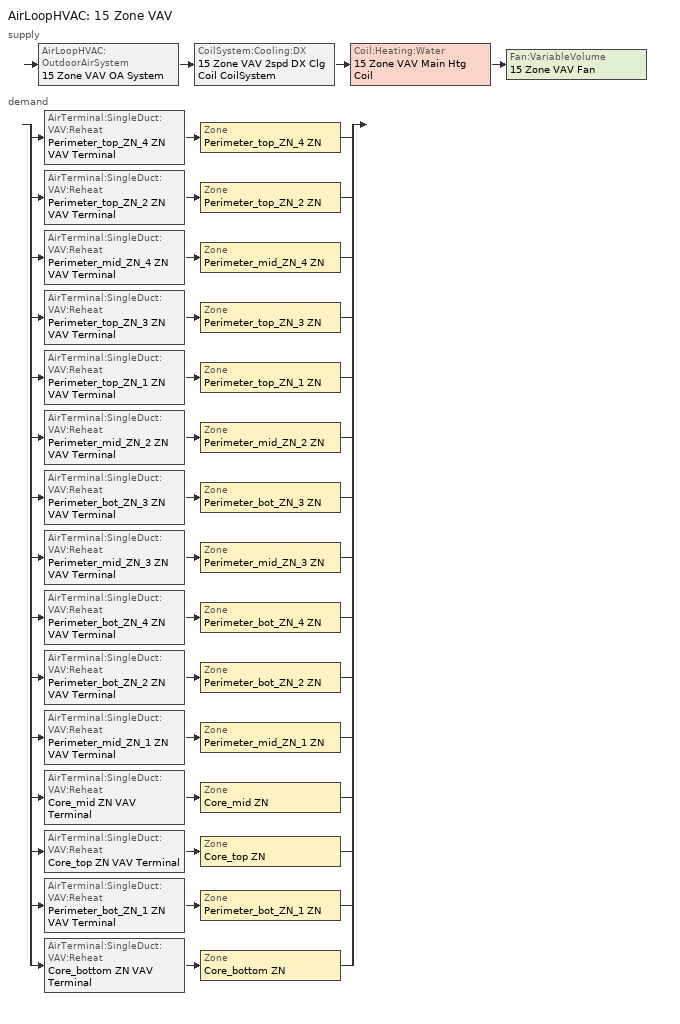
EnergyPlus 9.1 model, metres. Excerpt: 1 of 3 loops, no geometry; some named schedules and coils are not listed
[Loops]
AirLoopHVAC '15 Zone VAV'
 supply: AirLoopHVAC:OutdoorAirSystem '15 Zone VAV OA System' > CoilSystem:Cooling:DX '15 Zone VAV 2spd DX Clg Coil CoilSystem' > Coil:Heating:Water '15 Zone VAV Main Htg Coil' > Fan:VariableVolume '15 Zone VAV Fan'
 demand: split
  | AirTerminal:SingleDuct:VAV:Reheat 'Perimeter_top_ZN_4 ZN VAV Terminal' > Zone 'Perimeter_top_ZN_4 ZN'
  | AirTerminal:SingleDuct:VAV:Reheat 'Perimeter_top_ZN_2 ZN VAV Terminal' > Zone 'Perimeter_top_ZN_2 ZN'
  | AirTerminal:SingleDuct:VAV:Reheat 'Perimeter_mid_ZN_4 ZN VAV Terminal' > Zone 'Perimeter_mid_ZN_4 ZN'
  | AirTerminal:SingleDuct:VAV:Reheat 'Perimeter_top_ZN_3 ZN VAV Terminal' > Zone 'Perimeter_top_ZN_3 ZN'
  | AirTerminal:SingleDuct:VAV:Reheat 'Perimeter_top_ZN_1 ZN VAV Terminal' > Zone 'Perimeter_top_ZN_1 ZN'
  | AirTerminal:SingleDuct:VAV:Reheat 'Perimeter_mid_ZN_2 ZN VAV Terminal' > Zone 'Perimeter_mid_ZN_2 ZN'
  | AirTerminal:SingleDuct:VAV:Reheat 'Perimeter_bot_ZN_3 ZN VAV Terminal' > Zone 'Perimeter_bot_ZN_3 ZN'
  | AirTerminal:SingleDuct:VAV:Reheat 'Perimeter_mid_ZN_3 ZN VAV Terminal' > Zone 'Perimeter_mid_ZN_3 ZN'
  | AirTerminal:SingleDuct:VAV:Reheat 'Perimeter_bot_ZN_4 ZN VAV Terminal' > Zone 'Perimeter_bot_ZN_4 ZN'
  | AirTerminal:SingleDuct:VAV:Reheat 'Perimeter_bot_ZN_2 ZN VAV Terminal' > Zone 'Perimeter_bot_ZN_2 ZN'
  | AirTerminal:SingleDuct:VAV:Reheat 'Perimeter_mid_ZN_1 ZN VAV Terminal' > Zone 'Perimeter_mid_ZN_1 ZN'
  | AirTerminal:SingleDuct:VAV:Reheat 'Core_mid ZN VAV Terminal' > Zone 'Core_mid ZN'
  | AirTerminal:SingleDuct:VAV:Reheat 'Core_top ZN VAV Terminal' > Zone 'Core_top ZN'
  | AirTerminal:SingleDuct:VAV:Reheat 'Perimeter_bot_ZN_1 ZN VAV Terminal' > Zone 'Perimeter_bot_ZN_1 ZN'
  | AirTerminal:SingleDuct:VAV:Reheat 'Core_bottom ZN VAV Terminal' > Zone 'Core_bottom ZN'
[ZoneControl:Thermostat] Control Object Type 1=ThermostatSetpoint:DualSetpoint
Name | Zone or ZoneList | Control Type Schedule | Control Name 1
Core_bottom ZN Thermostat | Core_bottom ZN | Core_bottom ZN Thermostat Schedule | Office WholeBuilding - Md Office Thermostat 1
Core_mid ZN Thermostat | Core_mid ZN | Core_mid ZN Thermostat Schedule | Office WholeBuilding - Md Office Thermostat 2
Core_top ZN Thermostat | Core_top ZN | Core_top ZN Thermostat Schedule | Office WholeBuilding - Md Office Thermostat 3
Perimeter_bot_ZN_1 ZN Thermostat | Perimeter_bot_ZN_1 ZN | Perimeter_bot_ZN_1 ZN Thermostat Schedule | Office WholeBuilding - Md Office Thermostat 4
Perimeter_bot_ZN_2 ZN Thermostat | Perimeter_bot_ZN_2 ZN | Perimeter_bot_ZN_2 ZN Thermostat Schedule | Office WholeBuilding - Md Office Thermostat 5
Perimeter_bot_ZN_3 ZN Thermostat | Perimeter_bot_ZN_3 ZN | Perimeter_bot_ZN_3 ZN Thermostat Schedule | Office WholeBuilding - Md Office Thermostat 6
Perimeter_bot_ZN_4 ZN Thermostat | Perimeter_bot_ZN_4 ZN | Perimeter_bot_ZN_4 ZN Thermostat Schedule | Office WholeBuilding - Md Office Thermostat 7
Perimeter_mid_ZN_1 ZN Thermostat | Perimeter_mid_ZN_1 ZN | Perimeter_mid_ZN_1 ZN Thermostat Schedule | Office WholeBuilding - Md Office Thermostat 8
Perimeter_mid_ZN_2 ZN Thermostat | Perimeter_mid_ZN_2 ZN | Perimeter_mid_ZN_2 ZN Thermostat Schedule | Office WholeBuilding - Md Office Thermostat 9
Perimeter_mid_ZN_3 ZN Thermostat | Perimeter_mid_ZN_3 ZN | Perimeter_mid_ZN_3 ZN Thermostat Schedule | Office WholeBuilding - Md Office Thermostat 10
Perimeter_mid_ZN_4 ZN Thermostat | Perimeter_mid_ZN_4 ZN | Perimeter_mid_ZN_4 ZN Thermostat Schedule | Office WholeBuilding - Md Office Thermostat 11
Perimeter_top_ZN_1 ZN Thermostat | Perimeter_top_ZN_1 ZN | Perimeter_top_ZN_1 ZN Thermostat Schedule | Office WholeBuilding - Md Office Thermostat 12
Perimeter_top_ZN_2 ZN Thermostat | Perimeter_top_ZN_2 ZN | Perimeter_top_ZN_2 ZN Thermostat Schedule | Office WholeBuilding - Md Office Thermostat 13
Perimeter_top_ZN_3 ZN Thermostat | Perimeter_top_ZN_3 ZN | Perimeter_top_ZN_3 ZN Thermostat Schedule | Office WholeBuilding - Md Office Thermostat 14
Perimeter_top_ZN_4 ZN Thermostat | Perimeter_top_ZN_4 ZN | Perimeter_top_ZN_4 ZN Thermostat Schedule | Office WholeBuilding - Md Office Thermostat 15
[ThermostatSetpoint:DualSetpoint] Heating Setpoint Temperature Schedule=OfficeMedium HTGSETP_SCH_YES_OPTIMUM; Cooling Setpoint Temperature Schedule=OfficeMedium CLGSETP_SCH_YES_OPTIMUM
Office WholeBuilding - Md Office Thermostat 1; Office WholeBuilding - Md Office Thermostat 2; Office WholeBuilding - Md Office Thermostat 3; Office WholeBuilding - Md Office Thermostat 4; Office WholeBuilding - Md Office Thermostat 5; Office WholeBuilding - Md Office Thermostat 6; Office WholeBuilding - Md Office Thermostat 7; Office WholeBuilding - Md Office Thermostat 8; Office WholeBuilding - Md Office Thermostat 9; Office WholeBuilding - Md Office Thermostat 10; Office WholeBuilding - Md Office Thermostat 11; Office WholeBuilding - Md Office Thermostat 12; Office WholeBuilding - Md Office Thermostat 13; Office WholeBuilding - Md Office Thermostat 14; Office WholeBuilding - Md Office Thermostat 15
[AirTerminal:SingleDuct:VAV:Reheat] Availability Schedule=Always On Discrete; Maximum Air Flow Rate {m3/s}=Autosize; Zone Minimum Air Flow Input Method=Constant; Constant Minimum Air Flow Fraction=0.1; Fixed Minimum Air Flow Rate {m3/s}=0; Maximum Hot Water or Steam Flow Rate {m3/s}=Autosize; Minimum Hot Water or Steam Flow Rate {m3/s}=0; Convergence Tolerance=0.001; Damper Heating Action=ReverseWithLimits; Maximum Flow per Zone Floor Area During Reheat {m3/s-m2}=Autocalculate; Maximum Flow Fraction During Reheat=0.5; Maximum Reheat Air Temperature {C}=40
Name | Reheat Coil
Core_bottom ZN VAV Terminal | Core_bottom ZN Reheat Coil
Core_mid ZN VAV Terminal | Core_mid ZN Reheat Coil
Core_top ZN VAV Terminal | Core_top ZN Reheat Coil
Perimeter_bot_ZN_1 ZN VAV Terminal | Perimeter_bot_ZN_1 ZN Reheat Coil
Perimeter_bot_ZN_2 ZN VAV Terminal | Perimeter_bot_ZN_2 ZN Reheat Coil
Perimeter_bot_ZN_3 ZN VAV Terminal | Perimeter_bot_ZN_3 ZN Reheat Coil
Perimeter_bot_ZN_4 ZN VAV Terminal | Perimeter_bot_ZN_4 ZN Reheat Coil
Perimeter_mid_ZN_1 ZN VAV Terminal | Perimeter_mid_ZN_1 ZN Reheat Coil
Perimeter_mid_ZN_2 ZN VAV Terminal | Perimeter_mid_ZN_2 ZN Reheat Coil
Perimeter_mid_ZN_3 ZN VAV Terminal | Perimeter_mid_ZN_3 ZN Reheat Coil
Perimeter_mid_ZN_4 ZN VAV Terminal | Perimeter_mid_ZN_4 ZN Reheat Coil
Perimeter_top_ZN_1 ZN VAV Terminal | Perimeter_top_ZN_1 ZN Reheat Coil
Perimeter_top_ZN_2 ZN VAV Terminal | Perimeter_top_ZN_2 ZN Reheat Coil
Perimeter_top_ZN_3 ZN VAV Terminal | Perimeter_top_ZN_3 ZN Reheat Coil
Perimeter_top_ZN_4 ZN VAV Terminal | Perimeter_top_ZN_4 ZN Reheat Coil
[Coil:Heating:Water]
15 Zone VAV Main Htg Coil: Availability Schedule=Always On Discrete; U-Factor Times Area Value {W/K}=Autosize; Maximum Water Flow Rate {m3/s}=Autosize; Performance Input Method=UFactorTimesAreaAndDesignWaterFlowRate; Rated Capacity {W}=Autosize; Rated Inlet Water Temperature {C}=48.8889; Rated Inlet Air Temperature {C}=7.22222; Rated Outlet Water Temperature {C}=37.7778; Rated Outlet Air Temperature {C}=12.7778; Rated Ratio for Air and Water Convection=0.5
[Zone equipment]
Core_bottom ZN: Core_bottom ZN VAV Terminal
Core_mid ZN: Core_mid ZN VAV Terminal
Core_top ZN: Core_top ZN VAV Terminal
Perimeter_bot_ZN_1 ZN: Perimeter_bot_ZN_1 ZN VAV Terminal
Perimeter_bot_ZN_2 ZN: Perimeter_bot_ZN_2 ZN VAV Terminal
Perimeter_bot_ZN_3 ZN: Perimeter_bot_ZN_3 ZN VAV Terminal
Perimeter_bot_ZN_4 ZN: Perimeter_bot_ZN_4 ZN VAV Terminal
Perimeter_mid_ZN_1 ZN: Perimeter_mid_ZN_1 ZN VAV Terminal
Perimeter_mid_ZN_2 ZN: Perimeter_mid_ZN_2 ZN VAV Terminal
Perimeter_mid_ZN_3 ZN: Perimeter_mid_ZN_3 ZN VAV Terminal
Perimeter_mid_ZN_4 ZN: Perimeter_mid_ZN_4 ZN VAV Terminal
Perimeter_top_ZN_1 ZN: Perimeter_top_ZN_1 ZN VAV Terminal
Perimeter_top_ZN_2 ZN: Perimeter_top_ZN_2 ZN VAV Terminal
Perimeter_top_ZN_3 ZN: Perimeter_top_ZN_3 ZN VAV Terminal
Perimeter_top_ZN_4 ZN: Perimeter_top_ZN_4 ZN VAV Terminal
[Sizing:Zone] Zone Cooling Design Supply Air Temperature Input Method=SupplyAirTemperature; Zone Cooling Design Supply Air Temperature {C}=12.7778; Zone Cooling Design Supply Air Temperature Difference {deltaC}=11.11; Zone Heating Design Supply Air Temperature Input Method=SupplyAirTemperature; Zone Heating Design Supply Air Temperature {C}=40; Zone Heating Design Supply Air Temperature Difference {deltaC}=11.11; Zone Cooling Design Supply Air Humidity Ratio {kgWater/kgDryAir}=0.0085; Zone Heating Design Supply Air Humidity Ratio {kgWater/kgDryAir}=0.008; Design Specification Outdoor Air Object=Office WholeBuilding - Md Office Ventilation; Cooling Design Air Flow Method=DesignDayWithLimit; Cooling Design Air Flow Rate {m3/s}=0; Cooling Minimum Air Flow per Zone Floor Area {m3/s-m2}=0.000762; Cooling Minimum Air Flow {m3/s}=0; Cooling Minimum Air Flow Fraction=0; Heating Design Air Flow Method=DesignDay; Heating Design Air Flow Rate {m3/s}=0; Heating Maximum Air Flow per Zone Floor Area {m3/s-m2}=0.002032; Heating Maximum Air Flow {m3/s}=0.141576; Heating Maximum Air Flow Fraction=0.3; Account for Dedicated Outdoor Air System=No
Name | Design Specification Zone Air Distribution Object
Core_bottom ZN | Core_bottom ZN Design Spec Zone Air Dist
Core_mid ZN | Core_mid ZN Design Spec Zone Air Dist
Core_top ZN | Core_top ZN Design Spec Zone Air Dist
Perimeter_bot_ZN_1 ZN | Perimeter_bot_ZN_1 ZN Design Spec Zone Air Dist
Perimeter_bot_ZN_2 ZN | Perimeter_bot_ZN_2 ZN Design Spec Zone Air Dist
Perimeter_bot_ZN_3 ZN | Perimeter_bot_ZN_3 ZN Design Spec Zone Air Dist
Perimeter_bot_ZN_4 ZN | Perimeter_bot_ZN_4 ZN Design Spec Zone Air Dist
Perimeter_mid_ZN_1 ZN | Perimeter_mid_ZN_1 ZN Design Spec Zone Air Dist
Perimeter_mid_ZN_2 ZN | Perimeter_mid_ZN_2 ZN Design Spec Zone Air Dist
Perimeter_mid_ZN_3 ZN | Perimeter_mid_ZN_3 ZN Design Spec Zone Air Dist
Perimeter_mid_ZN_4 ZN | Perimeter_mid_ZN_4 ZN Design Spec Zone Air Dist
Perimeter_top_ZN_1 ZN | Perimeter_top_ZN_1 ZN Design Spec Zone Air Dist
Perimeter_top_ZN_2 ZN | Perimeter_top_ZN_2 ZN Design Spec Zone Air Dist
Perimeter_top_ZN_3 ZN | Perimeter_top_ZN_3 ZN Design Spec Zone Air Dist
Perimeter_top_ZN_4 ZN | Perimeter_top_ZN_4 ZN Design Spec Zone Air Dist
[DesignSpecification:ZoneAirDistribution] Zone Air Distribution Effectiveness in Cooling Mode=1; Zone Air Distribution Effectiveness in Heating Mode=1
Core_bottom ZN Design Spec Zone Air Dist; Core_mid ZN Design Spec Zone Air Dist; Core_top ZN Design Spec Zone Air Dist; Perimeter_bot_ZN_1 ZN Design Spec Zone Air Dist; Perimeter_bot_ZN_2 ZN Design Spec Zone Air Dist; Perimeter_bot_ZN_3 ZN Design Spec Zone Air Dist; Perimeter_bot_ZN_4 ZN Design Spec Zone Air Dist; Perimeter_mid_ZN_1 ZN Design Spec Zone Air Dist; Perimeter_mid_ZN_2 ZN Design Spec Zone Air Dist; Perimeter_mid_ZN_3 ZN Design Spec Zone Air Dist; Perimeter_mid_ZN_4 ZN Design Spec Zone Air Dist; Perimeter_top_ZN_1 ZN Design Spec Zone Air Dist; Perimeter_top_ZN_2 ZN Design Spec Zone Air Dist; Perimeter_top_ZN_3 ZN Design Spec Zone Air Dist; Perimeter_top_ZN_4 ZN Design Spec Zone Air Dist
[Controller:MechanicalVentilation]
15 Zone VAV Vent Controller: Availability Schedule=15 Zone VAV Occ Sch; Demand Controlled Ventilation=Yes; System Outdoor Air Method=ZoneSum; Zone Name 1=Core_bottom ZN; Design Specification Outdoor Air Object Name 1=Office WholeBuilding - Md Office Ventilation; Design Specification Zone Air Distribution Object Name 1=Core_bottom ZN Design Spec Zone Air Dist; Zone Name 2=Core_mid ZN; Design Specification Outdoor Air Object Name 2=Office WholeBuilding - Md Office Ventilation; Design Specification Zone Air Distribution Object Name 2=Core_mid ZN Design Spec Zone Air Dist; Zone Name 3=Core_top ZN; Design Specification Outdoor Air Object Name 3=Office WholeBuilding - Md Office Ventilation; Design Specification Zone Air Distribution Object Name 3=Core_top ZN Design Spec Zone Air Dist; Zone Name 4=Perimeter_bot_ZN_1 ZN; Design Specification Outdoor Air Object Name 4=Office WholeBuilding - Md Office Ventilation; Design Specification Zone Air Distribution Object Name 4=Perimeter_bot_ZN_1 ZN Design Spec Zone Air Dist; Zone Name 5=Perimeter_bot_ZN_2 ZN; Design Specification Outdoor Air Object Name 5=Office WholeBuilding - Md Office Ventilation; Design Specification Zone Air Distribution Object Name 5=Perimeter_bot_ZN_2 ZN Design Spec Zone Air Dist; Zone Name 6=Perimeter_bot_ZN_3 ZN; Design Specification Outdoor Air Object Name 6=Office WholeBuilding - Md Office Ventilation; Design Specification Zone Air Distribution Object Name 6=Perimeter_bot_ZN_3 ZN Design Spec Zone Air Dist; Zone Name 7=Perimeter_bot_ZN_4 ZN; Design Specification Outdoor Air Object Name 7=Office WholeBuilding - Md Office Ventilation; Design Specification Zone Air Distribution Object Name 7=Perimeter_bot_ZN_4 ZN Design Spec Zone Air Dist; Zone Name 8=Perimeter_mid_ZN_1 ZN; Design Specification Outdoor Air Object Name 8=Office WholeBuilding - Md Office Ventilation; Design Specification Zone Air Distribution Object Name 8=Perimeter_mid_ZN_1 ZN Design Spec Zone Air Dist; Zone Name 9=Perimeter_mid_ZN_2 ZN; Design Specification Outdoor Air Object Name 9=Office WholeBuilding - Md Office Ventilation; Design Specification Zone Air Distribution Object Name 9=Perimeter_mid_ZN_2 ZN Design Spec Zone Air Dist; Zone Name 10=Perimeter_mid_ZN_3 ZN; Design Specification Outdoor Air Object Name 10=Office WholeBuilding - Md Office Ventilation; Design Specification Zone Air Distribution Object Name 10=Perimeter_mid_ZN_3 ZN Design Spec Zone Air Dist; Zone Name 11=Perimeter_mid_ZN_4 ZN; Design Specification Outdoor Air Object Name 11=Office WholeBuilding - Md Office Ventilation; Design Specification Zone Air Distribution Object Name 11=Perimeter_mid_ZN_4 ZN Design Spec Zone Air Dist; Zone Name 12=Perimeter_top_ZN_1 ZN; Design Specification Outdoor Air Object Name 12=Office WholeBuilding - Md Office Ventilation; Design Specification Zone Air Distribution Object Name 12=Perimeter_top_ZN_1 ZN Design Spec Zone Air Dist; Zone Name 13=Perimeter_top_ZN_2 ZN; Design Specification Outdoor Air Object Name 13=Office WholeBuilding - Md Office Ventilation; Design Specification Zone Air Distribution Object Name 13=Perimeter_top_ZN_2 ZN Design Spec Zone Air Dist; Zone Name 14=Perimeter_top_ZN_3 ZN; Design Specification Outdoor Air Object Name 14=Office WholeBuilding - Md Office Ventilation; Design Specification Zone Air Distribution Object Name 14=Perimeter_top_ZN_3 ZN Design Spec Zone Air Dist; Zone Name 15=Perimeter_top_ZN_4 ZN; Design Specification Outdoor Air Object Name 15=Office WholeBuilding - Md Office Ventilation; Design Specification Zone Air Distribution Object Name 15=Perimeter_top_ZN_4 ZN Design Spec Zone Air Dist
[DesignSpecification:OutdoorAir]
Office WholeBuilding - Md Office Ventilation: Outdoor Air Method=Sum; Outdoor Air Flow per Person {m3/s-person}=0; Outdoor Air Flow per Zone Floor Area {m3/s-m2}=0.0004318; Outdoor Air Flow per Zone {m3/s}=0; Outdoor Air Flow Air Changes per Hour {1/hr}=0
[AirLoopHVAC]
15 Zone VAV: Design Supply Air Flow Rate {m3/s}=AutoSize
[Sizing:System]
15 Zone VAV: Type of Load to Size On=Sensible; Design Outdoor Air Flow Rate {m3/s}=Autosize; Central Heating Maximum System Air Flow Ratio=0.3; Preheat Design Temperature {C}=7.22222; Preheat Design Humidity Ratio {kgWater/kgDryAir}=0.008; Precool Design Temperature {C}=12.7778; Precool Design Humidity Ratio {kgWater/kgDryAir}=0.008; Central Cooling Design Supply Air Temperature {C}=12.7778; Central Heating Design Supply Air Temperature {C}=12.7778; Type of Zone Sum to Use=Coincident; 100% Outdoor Air in Cooling=No; 100% Outdoor Air in Heating=No; Central Cooling Design Supply Air Humidity Ratio {kgWater/kgDryAir}=0.0085; Central Heating Design Supply Air Humidity Ratio {kgWater/kgDryAir}=0.008; Cooling Supply Air Flow Rate Method=DesignDay; Cooling Supply Air Flow Rate {m3/s}=0; Cooling Supply Air Flow Rate Per Floor Area {m3/s-m2}=0.00996765; Cooling Fraction of Autosized Cooling Supply Air Flow Rate=1; Cooling Supply Air Flow Rate Per Unit Cooling Capacity {m3/s-W}=3.94755e-05; Heating Supply Air Flow Rate Method=DesignDay; Heating Supply Air Flow Rate {m3/s}=0; Heating Supply Air Flow Rate Per Floor Area {m3/s-m2}=0.00996765; Heating Fraction of Autosized Heating Supply Air Flow Rate=1; Heating Fraction of Autosized Cooling Supply Air Flow Rate=1; Heating Supply Air Flow Rate Per Unit Heating Capacity {m3/s-W}=3.15882e-05; System Outdoor Air Method=ZoneSum; Zone Maximum Outdoor Air Fraction=1; Cooling Design Capacity Method=CoolingDesignCapacity; Cooling Design Capacity {W}=Autosize; Cooling Design Capacity Per Floor Area {W/m2}=234.7; Fraction of Autosized Cooling Design Capacity=1; Heating Design Capacity Method=HeatingDesignCapacity; Heating Design Capacity {W}=Autosize; Heating Design Capacity Per Floor Area {W/m2}=157; Fraction of Autosized Heating Design Capacity=1; Central Cooling Capacity Control Method=OnOff
[Controller:WaterCoil]
15 Zone VAV Main Htg Coil Controller: Control Variable=Temperature; Action=Normal; Actuator Variable=Flow; Controller Convergence Tolerance {deltaC}=0.1; Maximum Actuated Flow {m3/s}=Autosize; Minimum Actuated Flow {m3/s}=0
[Controller:OutdoorAir]
15 Zone VAV OA Controller: Minimum Outdoor Air Flow Rate {m3/s}=0; Maximum Outdoor Air Flow Rate {m3/s}=Autosize; Economizer Control Type=DifferentialDryBulb; Economizer Control Action Type=ModulateFlow; Lockout Type=NoLockout; Minimum Limit Type=FixedMinimum; Minimum Outdoor Air Schedule=15 Zone VAV Occ Sch; Mechanical Ventilation Controller=15 Zone VAV Vent Controller; High Humidity Control=No; Control High Indoor Humidity Based on Outdoor Humidity Ratio=Yes; Heat Recovery Bypass Control Type=BypassWhenOAFlowGreaterThanMinimum
[HeatExchanger:AirToAir:SensibleAndLatent]
15 Zone VAV ERV: Availability Schedule=Always On Discrete; Nominal Supply Air Flow Rate {m3/s}=Autosize; Sensible Effectiveness at 100% Heating Air Flow=0.72; Latent Effectiveness at 100% Heating Air Flow=0.72; Sensible Effectiveness at 75% Heating Air Flow=0.72; Latent Effectiveness at 75% Heating Air Flow=0.72; Sensible Effectiveness at 100% Cooling Air Flow=0.72; Latent Effectiveness at 100% Cooling Air Flow=0.72; Sensible Effectiveness at 75% Cooling Air Flow=0.72; Latent Effectiveness at 75% Cooling Air Flow=0.72; Nominal Electric Power {W}=1593.56; Supply Air Outlet Temperature Control=No; Heat Exchanger Type=Rotary; Frost Control Type=ExhaustOnly; Threshold Temperature {C}=-23.3; Initial Defrost Time Fraction=0.167; Rate of Defrost Time Fraction Increase {1/K}=1.44; Economizer Lockout=Yes
[SetpointManager:OutdoorAirPretreat]
Setpoint Manager Outdoor Air Pretreat 1: Control Variable=Temperature; Minimum Setpoint Temperature {C}=-99; Maximum Setpoint Temperature {C}=99; Minimum Setpoint Humidity Ratio {kgWater/kgDryAir}=1e-05; Maximum Setpoint Humidity Ratio {kgWater/kgDryAir}=1
[SetpointManager:MixedAir] Control Variable=Temperature
Name | Setpoint Node or NodeList
15 Zone VAV Mixed Air Node OS Default SPM | 15 Zone VAV Mixed Air Node
15 Zone VAV 2spd DX Clg Coil Outlet Air Node OS Default SPM | 15 Zone VAV 2spd DX Clg Coil Outlet Air Node
15 Zone VAV Main Htg Coil Outlet Air Node OS Default SPM | 15 Zone VAV Main Htg Coil Outlet Air Node
[CoilSystem:Cooling:DX]
15 Zone VAV 2spd DX Clg Coil CoilSystem: Availability Schedule=Always On Discrete; Cooling Coil=15 Zone VAV 2spd DX Clg Coil
[Coil:Cooling:DX:TwoSpeed]
15 Zone VAV 2spd DX Clg Coil: Availability Schedule=Always On Discrete; High Speed Gross Rated Total Cooling Capacity {W}=Autosize; High Speed Rated Sensible Heat Ratio=Autosize; High Speed Gross Rated Cooling COP {W/W}=3; High Speed Rated Air Flow Rate {m3/s}=Autosize; Total Cooling Capacity Function of Temperature Curve=Curve Biquadratic 1; Total Cooling Capacity Function of Flow Fraction Curve=Curve Quadratic 1; Energy Input Ratio Function of Temperature Curve=Curve Biquadratic 2; Energy Input Ratio Function of Flow Fraction Curve=Curve Quadratic 2; Part Load Fraction Correlation Curve=Curve Quadratic 3; Low Speed Gross Rated Total Cooling Capacity {W}=Autosize; Low Speed Gross Rated Sensible Heat Ratio=0.69; Low Speed Gross Rated Cooling COP {W/W}=3; Low Speed Rated Air Flow Rate {m3/s}=Autosize; Low Speed Total Cooling Capacity Function of Temperature Curve=Curve Biquadratic 3; Low Speed Energy Input Ratio Function of Temperature Curve=Curve Biquadratic 4; Condenser Type=AirCooled; High Speed Evaporative Condenser Effectiveness=0; High Speed Evaporative Condenser Air Flow Rate {m3/s}=Autosize; High Speed Evaporative Condenser Pump Rated Power Consumption {W}=Autosize; Low Speed Evaporative Condenser Effectiveness=0; Low Speed Evaporative Condenser Air Flow Rate {m3/s}=Autosize; Low Speed Evaporative Condenser Pump Rated Power Consumption {W}=Autosize; Basin Heater Capacity {W/K}=10; Basin Heater Setpoint Temperature {C}=2
[Fan:VariableVolume]
15 Zone VAV Fan: Availability Schedule=15 Zone VAV Occ Sch; Fan Total Efficiency=0.6448; Pressure Rise {Pa}=996.356; Maximum Flow Rate {m3/s}=AutoSize; Fan Power Minimum Flow Rate Input Method=Fraction; Fan Power Minimum Flow Fraction=0.25; Fan Power Minimum Air Flow Rate {m3/s}=0; Motor Efficiency=0.936; Motor In Airstream Fraction=1; Fan Power Coefficient 1=0.0407599; Fan Power Coefficient 2=0.088045; Fan Power Coefficient 3=-0.0729261; Fan Power Coefficient 4=0.94374; Fan Power Coefficient 5=0
[SetpointManager:Warmest]
15 Zone VAV SAT Warmest Reset: Control Variable=Temperature; HVAC Air Loop=15 Zone VAV; Minimum Setpoint Temperature {C}=12.7778; Maximum Setpoint Temperature {C}=15.5556; Strategy=MaximumTemperature; Setpoint Node or NodeList=15 Zone VAV Supply Outlet Node
[Schedule:Compact]
Core_bottom ZN Thermostat Schedule; Core_mid ZN Thermostat Schedule; Core_top ZN Thermostat Schedule; Perimeter_bot_ZN_1 ZN Thermostat Schedule; Perimeter_bot_ZN_2 ZN Thermostat Schedule; Perimeter_bot_ZN_3 ZN Thermostat Schedule; Perimeter_bot_ZN_4 ZN Thermostat Schedule; Perimeter_mid_ZN_1 ZN Thermostat Schedule; Perimeter_mid_ZN_2 ZN Thermostat Schedule; Perimeter_mid_ZN_3 ZN Thermostat Schedule; Perimeter_mid_ZN_4 ZN Thermostat Schedule; Perimeter_top_ZN_1 ZN Thermostat Schedule; Perimeter_top_ZN_2 ZN Thermostat Schedule; Perimeter_top_ZN_3 ZN Thermostat Schedule; Perimeter_top_ZN_4 ZN Thermostat Schedule: Through: 12/31, For: AllDays, Until: 24:00, 4
[Schedule:Week:Daily]
15 Zone VAV Occ Sch Week Rule - Jan1-Dec31: 15 Zone VAV Occ Sch Sunday, 15 Zone VAV Occ Sch Monday, 15 Zone VAV Occ Sch Tuesday, 15 Zone VAV Occ Sch Wednesday, 15 Zone VAV Occ Sch Thursday, 15 Zone VAV Occ Sch Friday, 15 Zone VAV Occ Sch Saturday, 15 Zone VAV Occ Sch Default, 15 Zone VAV Occ Sch Summer Design Day, 15 Zone VAV Occ Sch Winter Design Day, 15 Zone VAV Occ Sch Default, 15 Zone VAV Occ Sch Default
[Schedule:Year]
OfficeMedium HTGSETP_SCH_YES_OPTIMUM: OfficeMedium HTGSETP_SCH_YES_OPTIMUM Week Rule - Jan1-Dec31, 1, 1, 12, 31
OfficeMedium CLGSETP_SCH_YES_OPTIMUM: OfficeMedium CLGSETP_SCH_YES_OPTIMUM Week Rule - Jan1-Dec31, 1, 1, 12, 31
15 Zone VAV Occ Sch: 15 Zone VAV Occ Sch Week Rule - Jan1-Dec31, 1, 1, 12, 31
[Schedule:Constant]
Always On Discrete: Hourly Value=1
[Curve:Biquadratic] Minimum Value of x {BasedOnField A2}=17; Maximum Value of x {BasedOnField A2}=22; Minimum Value of y {BasedOnField A3}=13; Maximum Value of y {BasedOnField A3}=46
Name | Coefficient1 Constant | Coefficient2 x | Coefficient3 x**2 | Coefficient4 y | Coefficient5 y**2 | Coefficient6 x*y
Curve Biquadratic 1; Curve Biquadratic 3 | 0.42415 | 0.04426 | -0.00042 | 0.00333 | -8e-05 | -0.00021
Curve Biquadratic 2; Curve Biquadratic 4 | 1.23649 | -0.02431 | 0.00057 | -0.01434 | 0.00063 | -0.00038
[Curve:Quadratic]
Name | Coefficient1 Constant | Coefficient2 x | Coefficient3 x**2 | Minimum Value of x {BasedOnField A2} | Maximum Value of x {BasedOnField A2}
Curve Quadratic 1 | 0.77136 | 0.34053 | -0.11088 | 0.75918 | 1.13877
Curve Quadratic 2 | 1.2055 | -0.32953 | 0.12308 | 0.75918 | 1.13877
Curve Quadratic 3 | 0.771 | 0.229 | 0 | 0 | 1
